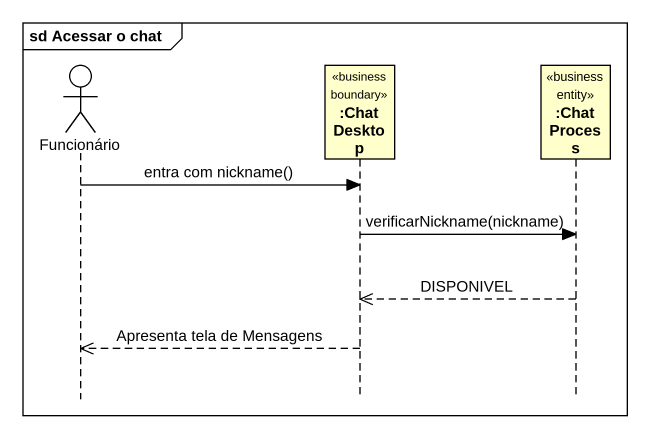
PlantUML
@startuml
mainframe sd Acessar o chat
hide footbox
actor Funcionário
participant ":ChatDesktop" as ChatDesktop <<business boundary>>
participant ":ChatProcess" as ChatProcess <<business entity>>

Funcionário -> ChatDesktop : entra com nickname()
ChatDesktop -> ChatProcess : verificarNickname(nickname)
ChatProcess -->> ChatDesktop : DISPONIVEL
ChatDesktop -->> Funcionário : Apresenta tela de Mensagens
@enduml
